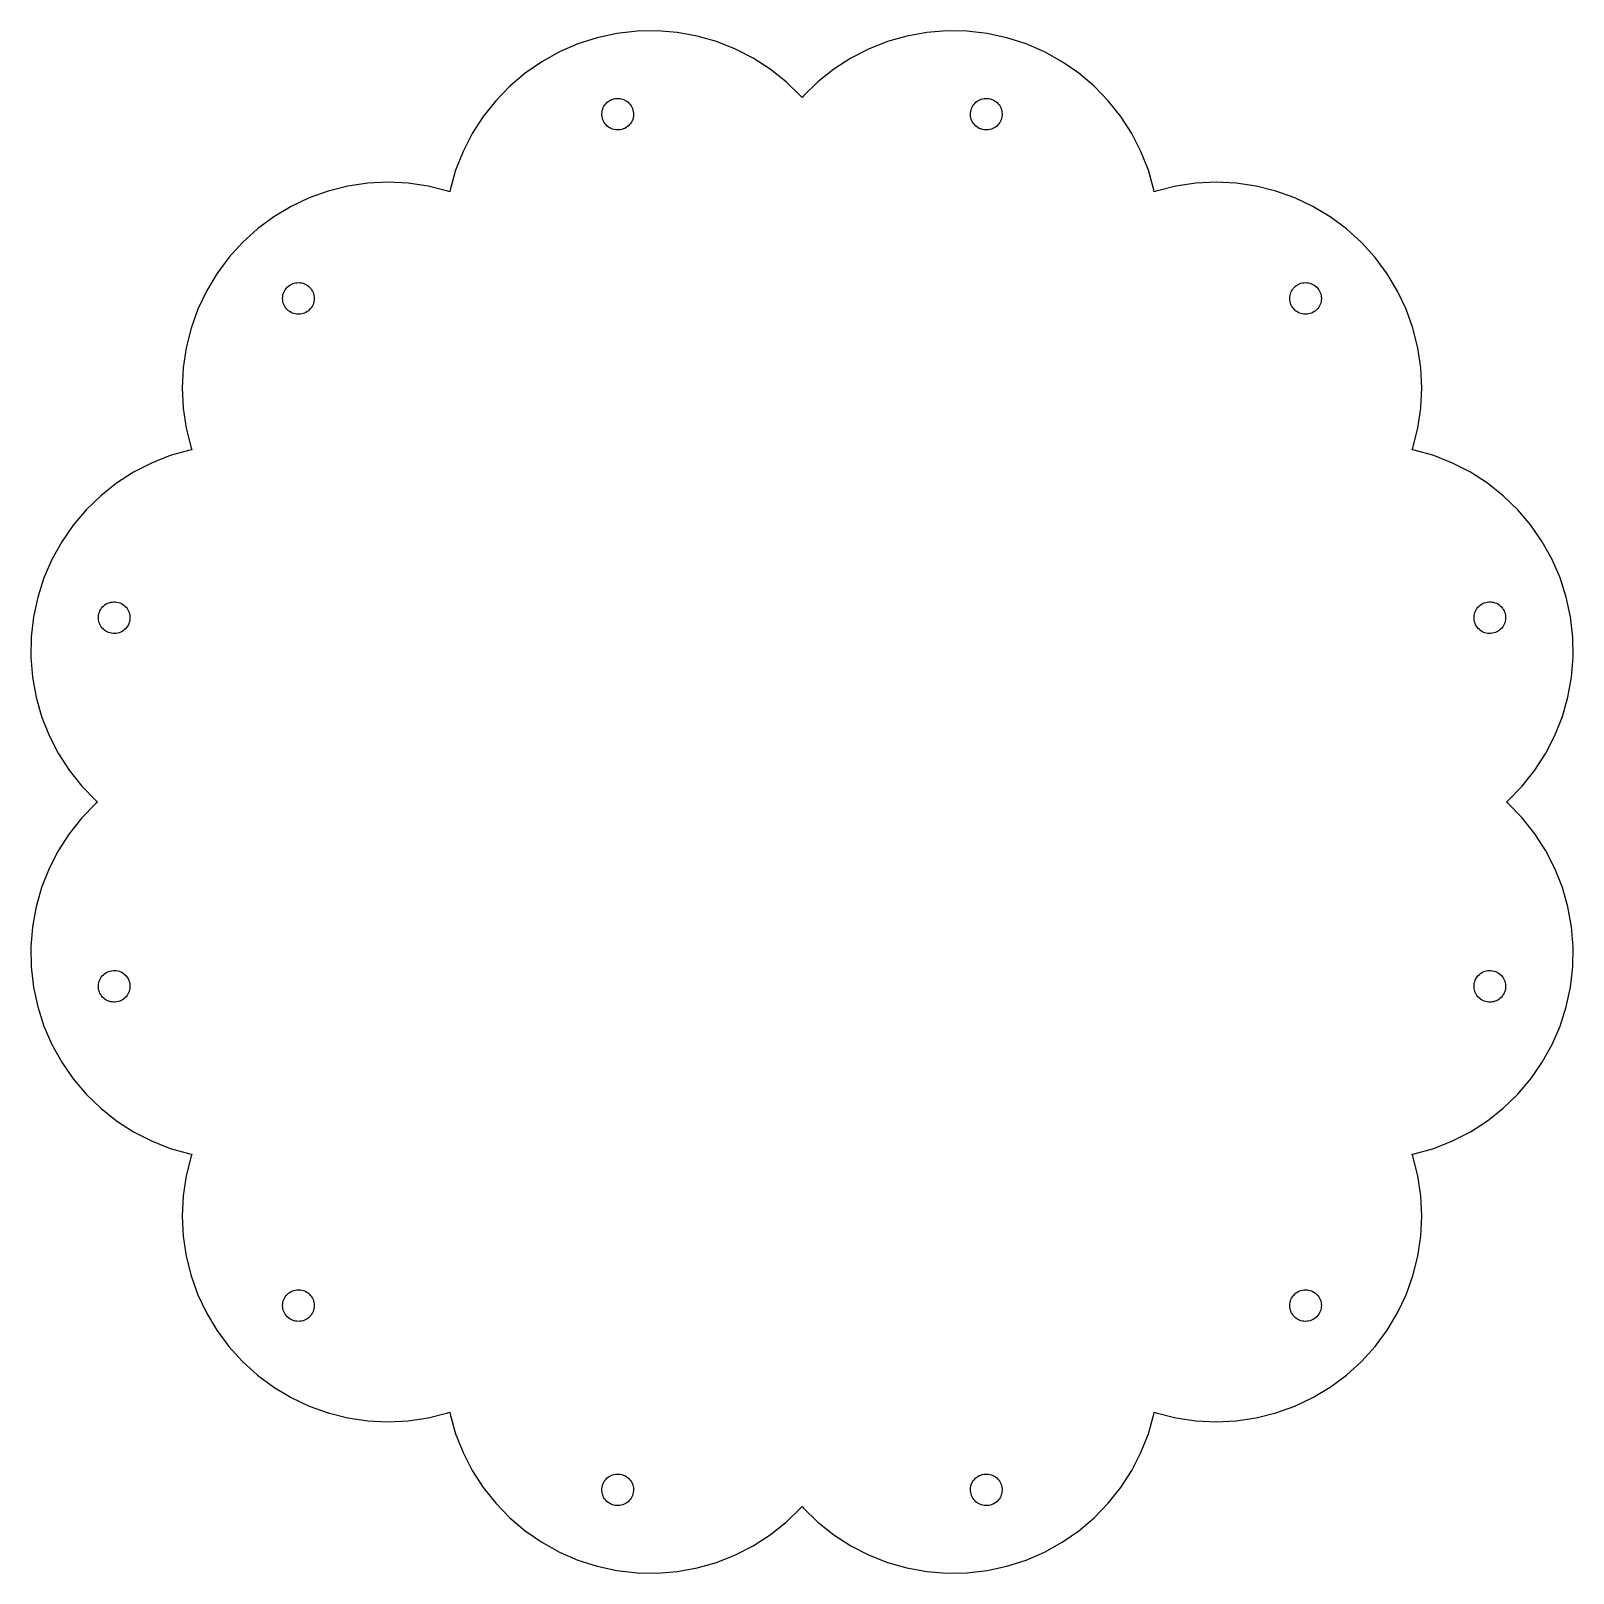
# Model space of a CAD drawing. Header units: metres. Extents: x -24.4 to 24.4, y -24.4 to 24.4.
import ezdxf

# ---------------------------------------------------------------- set-up
doc = ezdxf.new("R2010")
doc.units = ezdxf.units.M

msp = doc.modelspace()

# ---------------------------------------------------------------- linework, layer by layer
for p, q in [((-4.57547, 24.3661), (-5.21327, 24.3557)), ((-3.93973, 24.314), (-4.57547, 24.3661)), ((4.57547, 24.3661), (3.93973, 24.314)), ((5.21327, 24.3557), (4.57547, 24.3661)), ((-7.07777, 23.953), (-7.66302, 23.6993)), ((-6.47047, 24.1481), (-7.07777, 23.953)), ((-5.84697, 24.2828), (-6.47047, 24.1481)), ((-5.21327, 24.3557), (-5.84697, 24.2828)), ((-3.31215, 24.1998), (-3.93973, 24.314)), ((-2.69879, 24.0247), (-3.31215, 24.1998)), ((-2.10555, 23.7902), (-2.69879, 24.0247)), ((2.69879, 24.0247), (2.10555, 23.7902)), ((3.31215, 24.1998), (2.69879, 24.0247)), ((3.93973, 24.314), (3.31215, 24.1998)), ((5.84697, 24.2828), (5.21327, 24.3557)), ((6.47047, 24.1481), (5.84697, 24.2828)), ((7.07777, 23.953), (6.47047, 24.1481)), ((7.66302, 23.6993), (7.07777, 23.953)), ((-7.66302, 23.6993), (-8.22058, 23.3894)), ((-1.53815, 23.4988), (-2.10555, 23.7902)), ((-1.00204, 23.1531), (-1.53815, 23.4988)), ((1.53815, 23.4988), (1.00204, 23.1531)), ((2.10555, 23.7902), (1.53815, 23.4988)), ((8.22058, 23.3894), (7.66302, 23.6993)), ((-8.74509, 23.0264), (-9.23149, 22.6137)), ((-8.22058, 23.3894), (-8.74509, 23.0264)), ((-0.5024, 22.7566), (-1.00204, 23.1531)), ((1.00204, 23.1531), (0.5024, 22.7566)), ((8.74509, 23.0264), (8.22058, 23.3894)), ((9.23149, 22.6137), (8.74509, 23.0264)), ((-9.23149, 22.6137), (-9.67511, 22.1554)), ((-0.04402, 22.313), (-0.5024, 22.7566)), ((0.5024, 22.7566), (0.04402, 22.313)), ((9.67511, 22.1554), (9.23149, 22.6137)), ((-9.67511, 22.1554), (-10.0717, 21.6557)), ((-6.29689, 21.894), (-6.27885, 21.9397)), ((-6.27885, 21.9397), (-6.25644, 21.9833)), ((-6.25644, 21.9833), (-6.22984, 22.0246)), ((-6.22984, 22.0246), (-6.19934, 22.063)), ((-6.19934, 22.063), (-6.16522, 22.0983)), ((-6.16522, 22.0983), (-6.12781, 22.13)), ((-6.12781, 22.13), (-6.08745, 22.1579)), ((-6.08745, 22.1579), (-6.04457, 22.1818)), ((-6.04457, 22.1818), (-5.99954, 22.2013)), ((-5.99954, 22.2013), (-5.95284, 22.2163)), ((-5.95284, 22.2163), (-5.90486, 22.2266)), ((-5.90486, 22.2266), (-5.85612, 22.2323)), ((-5.85612, 22.2323), (-5.80707, 22.2331)), ((-5.80707, 22.2331), (-5.75816, 22.229)), ((-5.75816, 22.229), (-5.70988, 22.2203)), ((-5.70988, 22.2203), (-5.6627, 22.2068)), ((-5.6627, 22.2068), (-5.61707, 22.1888)), ((-5.61707, 22.1888), (-5.57343, 22.1663)), ((-5.57343, 22.1663), (-5.53218, 22.1397)), ((-5.53218, 22.1397), (-5.49374, 22.1092)), ((-5.49374, 22.1092), (-5.4585, 22.0751)), ((-5.4585, 22.0751), (-5.42674, 22.0377)), ((-5.42674, 22.0377), (-5.39882, 21.9974)), ((-5.39882, 21.9974), (-5.37498, 21.9545)), ((-5.37498, 21.9545), (-5.35547, 21.9095)), ((0, 22.2611), (-0.04402, 22.313)), ((0.04402, 22.313), (0, 22.2611)), ((5.35547, 21.9095), (5.37498, 21.9545)), ((5.37498, 21.9545), (5.39882, 21.9974)), ((5.39882, 21.9974), (5.42674, 22.0377)), ((5.42674, 22.0377), (5.4585, 22.0751)), ((5.4585, 22.0751), (5.49374, 22.1092)), ((5.49374, 22.1092), (5.53218, 22.1397)), ((5.53218, 22.1397), (5.57343, 22.1663)), ((5.57343, 22.1663), (5.61707, 22.1888)), ((5.61707, 22.1888), (5.6627, 22.2068)), ((5.6627, 22.2068), (5.70988, 22.2203)), ((5.70988, 22.2203), (5.75816, 22.229)), ((5.75816, 22.229), (5.80707, 22.2331)), ((5.80707, 22.2331), (5.85612, 22.2323)), ((5.85612, 22.2323), (5.90486, 22.2266)), ((5.90486, 22.2266), (5.95284, 22.2163)), ((5.95284, 22.2163), (5.99954, 22.2013)), ((5.99954, 22.2013), (6.04457, 22.1818)), ((6.04457, 22.1818), (6.08745, 22.1579)), ((6.08745, 22.1579), (6.12781, 22.13)), ((6.12781, 22.13), (6.16522, 22.0983)), ((6.16522, 22.0983), (6.19934, 22.063)), ((6.19934, 22.063), (6.22984, 22.0246)), ((6.22984, 22.0246), (6.25644, 21.9833)), ((6.25644, 21.9833), (6.27885, 21.9397)), ((6.27885, 21.9397), (6.29689, 21.894)), ((10.0717, 21.6557), (9.67511, 22.1554)), ((-10.0717, 21.6557), (-10.4173, 21.1196)), ((-6.32315, 21.7497), (-6.31914, 21.7986)), ((-6.32236, 21.7006), (-6.32315, 21.7497)), ((-6.31674, 21.6519), (-6.32236, 21.7006)), ((-6.31914, 21.7986), (-6.31036, 21.8469)), ((-6.30638, 21.6039), (-6.31674, 21.6519)), ((-6.31036, 21.8469), (-6.29689, 21.894)), ((-6.29137, 21.5572), (-6.30638, 21.6039)), ((-6.27185, 21.5122), (-6.29137, 21.5572)), ((-6.24802, 21.4693), (-6.27185, 21.5122)), ((-6.22009, 21.4289), (-6.24802, 21.4693)), ((-5.39041, 21.4833), (-5.41699, 21.4421)), ((-5.368, 21.527), (-5.39041, 21.4833)), ((-5.34996, 21.5726), (-5.368, 21.527)), ((-5.35547, 21.9095), (-5.34045, 21.8627)), ((-5.33649, 21.6198), (-5.34996, 21.5726)), ((-5.34045, 21.8627), (-5.33009, 21.8148)), ((-5.3277, 21.6681), (-5.33649, 21.6198)), ((-5.33009, 21.8148), (-5.32449, 21.766)), ((-5.32368, 21.717), (-5.3277, 21.6681)), ((-5.32449, 21.766), (-5.32368, 21.717)), ((5.32368, 21.717), (5.32449, 21.766)), ((5.3277, 21.6681), (5.32368, 21.717)), ((5.32449, 21.766), (5.33009, 21.8148)), ((5.33649, 21.6198), (5.3277, 21.6681)), ((5.33009, 21.8148), (5.34045, 21.8627)), ((5.34996, 21.5726), (5.33649, 21.6198)), ((5.34045, 21.8627), (5.35547, 21.9095)), ((5.368, 21.527), (5.34996, 21.5726)), ((5.39041, 21.4833), (5.368, 21.527)), ((5.41699, 21.4421), (5.39041, 21.4833)), ((6.24802, 21.4693), (6.22009, 21.4289)), ((6.27185, 21.5122), (6.24802, 21.4693)), ((6.29137, 21.5572), (6.27185, 21.5122)), ((6.30638, 21.6039), (6.29137, 21.5572)), ((6.29689, 21.894), (6.31036, 21.8469)), ((6.31674, 21.6519), (6.30638, 21.6039)), ((6.31036, 21.8469), (6.31914, 21.7986)), ((6.32236, 21.7006), (6.31674, 21.6519)), ((6.31914, 21.7986), (6.32315, 21.7497)), ((6.32315, 21.7497), (6.32236, 21.7006)), ((10.4173, 21.1196), (10.0717, 21.6557)), ((-10.4173, 21.1196), (-10.7088, 20.5522)), ((-6.18835, 21.3915), (-6.22009, 21.4289)), ((-6.15309, 21.3574), (-6.18835, 21.3915)), ((-6.11465, 21.3269), (-6.15309, 21.3574)), ((-6.07343, 21.3003), (-6.11465, 21.3269)), ((-6.02977, 21.2779), (-6.07343, 21.3003)), ((-5.98415, 21.2599), (-6.02977, 21.2779)), ((-5.93697, 21.2464), (-5.98415, 21.2599)), ((-5.88869, 21.2376), (-5.93697, 21.2464)), ((-5.83978, 21.2336), (-5.88869, 21.2376)), ((-5.79073, 21.2344), (-5.83978, 21.2336)), ((-5.74197, 21.24), (-5.79073, 21.2344)), ((-5.69402, 21.2504), (-5.74197, 21.24)), ((-5.64729, 21.2654), (-5.69402, 21.2504)), ((-5.60228, 21.2849), (-5.64729, 21.2654)), ((-5.55939, 21.3087), (-5.60228, 21.2849)), ((-5.51904, 21.3366), (-5.55939, 21.3087)), ((-5.48163, 21.3684), (-5.51904, 21.3366)), ((-5.44749, 21.4037), (-5.48163, 21.3684)), ((-5.41699, 21.4421), (-5.44749, 21.4037)), ((5.44749, 21.4037), (5.41699, 21.4421)), ((5.48163, 21.3684), (5.44749, 21.4037)), ((5.51904, 21.3366), (5.48163, 21.3684)), ((5.55939, 21.3087), (5.51904, 21.3366)), ((5.60228, 21.2849), (5.55939, 21.3087)), ((5.64729, 21.2654), (5.60228, 21.2849)), ((5.69402, 21.2504), (5.64729, 21.2654)), ((5.74197, 21.24), (5.69402, 21.2504)), ((5.79073, 21.2344), (5.74197, 21.24)), ((5.83978, 21.2336), (5.79073, 21.2344)), ((5.88869, 21.2376), (5.83978, 21.2336)), ((5.93697, 21.2464), (5.88869, 21.2376)), ((5.98415, 21.2599), (5.93697, 21.2464)), ((6.02977, 21.2779), (5.98415, 21.2599)), ((6.07343, 21.3003), (6.02977, 21.2779)), ((6.11465, 21.3269), (6.07343, 21.3003)), ((6.15309, 21.3574), (6.11465, 21.3269)), ((6.18835, 21.3915), (6.15309, 21.3574)), ((6.22009, 21.4289), (6.18835, 21.3915)), ((10.7088, 20.5522), (10.4173, 21.1196)), ((-10.7088, 20.5522), (-10.9432, 19.959)), ((10.9432, 19.959), (10.7088, 20.5522)), ((-13.7186, 19.5502), (-14.3495, 19.4566)), ((-13.0815, 19.5815), (-13.7186, 19.5502)), ((-12.4444, 19.5502), (-13.0815, 19.5815)), ((-11.8134, 19.4566), (-12.4444, 19.5502)), ((-10.9432, 19.959), (-11.1183, 19.3456)), ((11.1183, 19.3456), (10.9432, 19.959)), ((12.4444, 19.5502), (11.8134, 19.4566)), ((13.0815, 19.5815), (12.4444, 19.5502)), ((13.7186, 19.5502), (13.0815, 19.5815)), ((14.3495, 19.4566), (13.7186, 19.5502)), ((-15.5689, 19.0867), (-16.1456, 18.8139)), ((-14.9683, 19.3016), (-15.5689, 19.0867)), ((-14.3495, 19.4566), (-14.9683, 19.3016)), ((-11.1946, 19.3016), (-11.8134, 19.4566)), ((-11.1305, 19.2786), (-11.1946, 19.3016)), ((-11.1183, 19.3456), (-11.1305, 19.2786)), ((11.1305, 19.2786), (11.1183, 19.3456)), ((11.1946, 19.3016), (11.1305, 19.2786)), ((11.8134, 19.4566), (11.1946, 19.3016)), ((14.9683, 19.3016), (14.3495, 19.4566)), ((15.5689, 19.0867), (14.9683, 19.3016)), ((16.1456, 18.8139), (15.5689, 19.0867)), ((-16.1456, 18.8139), (-16.6927, 18.486)), ((16.6927, 18.486), (16.1456, 18.8139)), ((-17.205, 18.106), (-17.6777, 17.6777)), ((-16.6927, 18.486), (-17.205, 18.106)), ((17.205, 18.106), (16.6927, 18.486)), ((17.6777, 17.6777), (17.205, 18.106)), ((-17.6777, 17.6777), (-18.106, 17.205)), ((18.106, 17.205), (17.6777, 17.6777)), ((-18.106, 17.205), (-18.486, 16.6927)), ((18.486, 16.6927), (18.106, 17.205)), ((-18.486, 16.6927), (-18.8139, 16.1456)), ((18.8139, 16.1456), (18.486, 16.6927)), ((-18.8139, 16.1456), (-19.0867, 15.5689)), ((-16.3884, 16.055), (-16.3718, 16.1012)), ((-16.3718, 16.1012), (-16.3509, 16.1456)), ((-16.3509, 16.1456), (-16.3256, 16.1877)), ((-16.3256, 16.1877), (-16.2964, 16.2271)), ((-16.2964, 16.2271), (-16.2634, 16.2634)), ((-16.2634, 16.2634), (-16.2271, 16.2964)), ((-16.2271, 16.2964), (-16.1877, 16.3256)), ((-16.1877, 16.3256), (-16.1456, 16.3509)), ((-16.1456, 16.3509), (-16.1012, 16.3718)), ((-16.1012, 16.3718), (-16.055, 16.3884)), ((-16.055, 16.3884), (-16.0074, 16.4003)), ((-16.0074, 16.4003), (-15.9589, 16.4075)), ((-15.9589, 16.4075), (-15.9099, 16.4099)), ((-15.9099, 16.4099), (-15.8609, 16.4075)), ((-15.8609, 16.4075), (-15.8123, 16.4003)), ((-15.8123, 16.4003), (-15.7648, 16.3884)), ((-15.7648, 16.3884), (-15.7186, 16.3718)), ((-15.7186, 16.3718), (-15.6742, 16.3509)), ((-15.6742, 16.3509), (-15.6321, 16.3256)), ((-15.6321, 16.3256), (-15.5927, 16.2964)), ((-15.5927, 16.2964), (-15.5563, 16.2634)), ((-15.5563, 16.2634), (-15.5234, 16.2271)), ((-15.5234, 16.2271), (-15.4942, 16.1877)), ((-15.4942, 16.1877), (-15.4689, 16.1456)), ((-15.4689, 16.1456), (-15.448, 16.1012)), ((-15.448, 16.1012), (-15.4314, 16.055)), ((15.4314, 16.055), (15.448, 16.1012)), ((15.448, 16.1012), (15.4689, 16.1456)), ((15.4689, 16.1456), (15.4942, 16.1877)), ((15.4942, 16.1877), (15.5234, 16.2271)), ((15.5234, 16.2271), (15.5563, 16.2634)), ((15.5563, 16.2634), (15.5927, 16.2964)), ((15.5927, 16.2964), (15.6321, 16.3256)), ((15.6321, 16.3256), (15.6742, 16.3509)), ((15.6742, 16.3509), (15.7186, 16.3718)), ((15.7186, 16.3718), (15.7648, 16.3884)), ((15.7648, 16.3884), (15.8123, 16.4003)), ((15.8123, 16.4003), (15.8609, 16.4075)), ((15.8609, 16.4075), (15.9099, 16.4099)), ((15.9099, 16.4099), (15.9589, 16.4075)), ((15.9589, 16.4075), (16.0074, 16.4003)), ((16.0074, 16.4003), (16.055, 16.3884)), ((16.055, 16.3884), (16.1012, 16.3718)), ((16.1012, 16.3718), (16.1456, 16.3509)), ((16.1456, 16.3509), (16.1877, 16.3256)), ((16.1877, 16.3256), (16.2271, 16.2964)), ((16.2271, 16.2964), (16.2634, 16.2634)), ((16.2634, 16.2634), (16.2964, 16.2271)), ((16.2964, 16.2271), (16.3256, 16.1877)), ((16.3256, 16.1877), (16.3509, 16.1456)), ((16.3509, 16.1456), (16.3718, 16.1012)), ((16.3718, 16.1012), (16.3884, 16.055)), ((19.0867, 15.5689), (18.8139, 16.1456)), ((-16.4099, 15.9099), (-16.4075, 15.9589)), ((-16.4075, 15.8609), (-16.4099, 15.9099)), ((-16.4075, 15.9589), (-16.4003, 16.0074)), ((-16.4003, 15.8123), (-16.4075, 15.8609)), ((-16.4003, 16.0074), (-16.3884, 16.055)), ((-16.3884, 15.7648), (-16.4003, 15.8123)), ((-16.3718, 15.7186), (-16.3884, 15.7648)), ((-16.3509, 15.6742), (-16.3718, 15.7186)), ((-16.3256, 15.6321), (-16.3509, 15.6742)), ((-16.2964, 15.5927), (-16.3256, 15.6321)), ((-15.4942, 15.6321), (-15.5234, 15.5927)), ((-15.4689, 15.6742), (-15.4942, 15.6321)), ((-15.448, 15.7186), (-15.4689, 15.6742)), ((-15.4314, 15.7648), (-15.448, 15.7186)), ((-15.4314, 16.055), (-15.4195, 16.0074)), ((-15.4195, 15.8123), (-15.4314, 15.7648)), ((-15.4195, 16.0074), (-15.4123, 15.9589)), ((-15.4123, 15.8609), (-15.4195, 15.8123)), ((-15.4123, 15.9589), (-15.4099, 15.9099)), ((-15.4099, 15.9099), (-15.4123, 15.8609)), ((15.4099, 15.9099), (15.4123, 15.9589)), ((15.4123, 15.8609), (15.4099, 15.9099)), ((15.4123, 15.9589), (15.4195, 16.0074)), ((15.4195, 15.8123), (15.4123, 15.8609)), ((15.4195, 16.0074), (15.4314, 16.055)), ((15.4314, 15.7648), (15.4195, 15.8123)), ((15.448, 15.7186), (15.4314, 15.7648)), ((15.4689, 15.6742), (15.448, 15.7186)), ((15.4942, 15.6321), (15.4689, 15.6742)), ((15.5234, 15.5927), (15.4942, 15.6321)), ((16.3256, 15.6321), (16.2964, 15.5927)), ((16.3509, 15.6742), (16.3256, 15.6321)), ((16.3718, 15.7186), (16.3509, 15.6742)), ((16.3884, 15.7648), (16.3718, 15.7186)), ((16.3884, 16.055), (16.4003, 16.0074)), ((16.4003, 15.8123), (16.3884, 15.7648)), ((16.4003, 16.0074), (16.4075, 15.9589)), ((16.4075, 15.8609), (16.4003, 15.8123)), ((16.4075, 15.9589), (16.4099, 15.9099)), ((16.4099, 15.9099), (16.4075, 15.8609)), ((-19.0867, 15.5689), (-19.3016, 14.9683)), ((-16.2634, 15.5563), (-16.2964, 15.5927)), ((-16.2271, 15.5234), (-16.2634, 15.5563)), ((-16.1877, 15.4942), (-16.2271, 15.5234)), ((-16.1456, 15.4689), (-16.1877, 15.4942)), ((-16.1012, 15.448), (-16.1456, 15.4689)), ((-16.055, 15.4314), (-16.1012, 15.448)), ((-16.0074, 15.4195), (-16.055, 15.4314)), ((-15.9589, 15.4123), (-16.0074, 15.4195)), ((-15.9099, 15.4099), (-15.9589, 15.4123)), ((-15.8609, 15.4123), (-15.9099, 15.4099)), ((-15.8123, 15.4195), (-15.8609, 15.4123)), ((-15.7648, 15.4314), (-15.8123, 15.4195)), ((-15.7186, 15.448), (-15.7648, 15.4314)), ((-15.6742, 15.4689), (-15.7186, 15.448)), ((-15.6321, 15.4942), (-15.6742, 15.4689)), ((-15.5927, 15.5234), (-15.6321, 15.4942)), ((-15.5563, 15.5563), (-15.5927, 15.5234)), ((-15.5234, 15.5927), (-15.5563, 15.5563)), ((15.5563, 15.5563), (15.5234, 15.5927)), ((15.5927, 15.5234), (15.5563, 15.5563)), ((15.6321, 15.4942), (15.5927, 15.5234)), ((15.6742, 15.4689), (15.6321, 15.4942)), ((15.7186, 15.448), (15.6742, 15.4689)), ((15.7648, 15.4314), (15.7186, 15.448)), ((15.8123, 15.4195), (15.7648, 15.4314)), ((15.8609, 15.4123), (15.8123, 15.4195)), ((15.9099, 15.4099), (15.8609, 15.4123)), ((15.9589, 15.4123), (15.9099, 15.4099)), ((16.0074, 15.4195), (15.9589, 15.4123)), ((16.055, 15.4314), (16.0074, 15.4195)), ((16.1012, 15.448), (16.055, 15.4314)), ((16.1456, 15.4689), (16.1012, 15.448)), ((16.1877, 15.4942), (16.1456, 15.4689)), ((16.2271, 15.5234), (16.1877, 15.4942)), ((16.2634, 15.5563), (16.2271, 15.5234)), ((16.2964, 15.5927), (16.2634, 15.5563)), ((19.3016, 14.9683), (19.0867, 15.5689)), ((-19.3016, 14.9683), (-19.4566, 14.3495)), ((19.4566, 14.3495), (19.3016, 14.9683)), ((-19.4566, 14.3495), (-19.5502, 13.7186)), ((19.5502, 13.7186), (19.4566, 14.3495)), ((-19.5502, 13.7186), (-19.5815, 13.0815)), ((19.5815, 13.0815), (19.5502, 13.7186)), ((-19.5815, 13.0815), (-19.5502, 12.4444)), ((19.5502, 12.4444), (19.5815, 13.0815)), ((-19.5502, 12.4444), (-19.4566, 11.8134)), ((19.4566, 11.8134), (19.5502, 12.4444)), ((-19.4566, 11.8134), (-19.3016, 11.1946)), ((19.3016, 11.1946), (19.4566, 11.8134)), ((-19.959, 10.9432), (-20.5522, 10.7088)), ((-19.3456, 11.1183), (-19.959, 10.9432)), ((-19.2786, 11.1305), (-19.3456, 11.1183)), ((-19.3016, 11.1946), (-19.2786, 11.1305)), ((19.2786, 11.1305), (19.3016, 11.1946)), ((19.3456, 11.1183), (19.2786, 11.1305)), ((19.959, 10.9432), (19.3456, 11.1183)), ((20.5522, 10.7088), (19.959, 10.9432)), ((-21.1196, 10.4173), (-21.6557, 10.0717)), ((-20.5522, 10.7088), (-21.1196, 10.4173)), ((21.1196, 10.4173), (20.5522, 10.7088)), ((21.6557, 10.0717), (21.1196, 10.4173)), ((-21.6557, 10.0717), (-22.1554, 9.67511)), ((22.1554, 9.67511), (21.6557, 10.0717)), ((-22.1554, 9.67511), (-22.6137, 9.23149)), ((22.6137, 9.23149), (22.1554, 9.67511)), ((-22.6137, 9.23149), (-23.0264, 8.74509)), ((23.0264, 8.74509), (22.6137, 9.23149)), ((-23.0264, 8.74509), (-23.3894, 8.22058)), ((23.3894, 8.22058), (23.0264, 8.74509)), ((-23.3894, 8.22058), (-23.6993, 7.66302)), ((23.6993, 7.66302), (23.3894, 8.22058)), ((-23.6993, 7.66302), (-23.953, 7.07777)), ((23.953, 7.07777), (23.6993, 7.66302)), ((-23.953, 7.07777), (-24.1481, 6.47047)), ((24.1481, 6.47047), (23.953, 7.07777)), ((-24.1481, 6.47047), (-24.2828, 5.84697)), ((24.2828, 5.84697), (24.1481, 6.47047)), ((-22.2331, 5.80707), (-22.2323, 5.85612)), ((-22.2323, 5.85612), (-22.2266, 5.90486)), ((-22.2266, 5.90486), (-22.2163, 5.95284)), ((-22.2163, 5.95284), (-22.2013, 5.99954)), ((-22.2013, 5.99954), (-22.1818, 6.04457)), ((-22.1818, 6.04457), (-22.1579, 6.08745)), ((-22.1579, 6.08745), (-22.13, 6.12781)), ((-22.13, 6.12781), (-22.0983, 6.16522)), ((-22.0983, 6.16522), (-22.063, 6.19934)), ((-22.063, 6.19934), (-22.0246, 6.22984)), ((-22.0246, 6.22984), (-21.9833, 6.25644)), ((-21.9833, 6.25644), (-21.9397, 6.27885)), ((-21.9397, 6.27885), (-21.894, 6.29689)), ((-21.894, 6.29689), (-21.8469, 6.31036)), ((-21.8469, 6.31036), (-21.7986, 6.31914)), ((-21.7986, 6.31914), (-21.7497, 6.32315)), ((-21.7497, 6.32315), (-21.7006, 6.32236)), ((-21.7006, 6.32236), (-21.6519, 6.31674)), ((-21.6519, 6.31674), (-21.6039, 6.30638)), ((-21.6039, 6.30638), (-21.5572, 6.29137)), ((-21.5572, 6.29137), (-21.5122, 6.27185)), ((-21.5122, 6.27185), (-21.4693, 6.24802)), ((-21.4693, 6.24802), (-21.4289, 6.22009)), ((-21.4289, 6.22009), (-21.3915, 6.18835)), ((-21.3915, 6.18835), (-21.3574, 6.15309)), ((-21.3574, 6.15309), (-21.3269, 6.11465)), ((-21.3269, 6.11465), (-21.3003, 6.07343)), ((-21.3003, 6.07343), (-21.2779, 6.02977)), ((-21.2779, 6.02977), (-21.2599, 5.98415)), ((-21.2599, 5.98415), (-21.2464, 5.93697)), ((-21.2464, 5.93697), (-21.2376, 5.88869)), ((-21.2376, 5.88869), (-21.2336, 5.83978)), ((21.2336, 5.83978), (21.2376, 5.88869)), ((21.2376, 5.88869), (21.2464, 5.93697)), ((21.2464, 5.93697), (21.2599, 5.98415)), ((21.2599, 5.98415), (21.2779, 6.02977)), ((21.2779, 6.02977), (21.3003, 6.07343)), ((21.3003, 6.07343), (21.3269, 6.11465)), ((21.3269, 6.11465), (21.3574, 6.15309)), ((21.3574, 6.15309), (21.3915, 6.18835)), ((21.3915, 6.18835), (21.4289, 6.22009)), ((21.4289, 6.22009), (21.4693, 6.24802)), ((21.4693, 6.24802), (21.5122, 6.27185)), ((21.5122, 6.27185), (21.5572, 6.29137)), ((21.5572, 6.29137), (21.6039, 6.30638)), ((21.6039, 6.30638), (21.6519, 6.31674)), ((21.6519, 6.31674), (21.7006, 6.32236)), ((21.7006, 6.32236), (21.7497, 6.32315)), ((21.7497, 6.32315), (21.7986, 6.31914)), ((21.7986, 6.31914), (21.8469, 6.31036)), ((21.8469, 6.31036), (21.894, 6.29689)), ((21.894, 6.29689), (21.9397, 6.27885)), ((21.9397, 6.27885), (21.9833, 6.25644)), ((21.9833, 6.25644), (22.0246, 6.22984)), ((22.0246, 6.22984), (22.063, 6.19934)), ((22.063, 6.19934), (22.0983, 6.16522)), ((22.0983, 6.16522), (22.13, 6.12781)), ((22.13, 6.12781), (22.1579, 6.08745)), ((22.1579, 6.08745), (22.1818, 6.04457)), ((22.1818, 6.04457), (22.2013, 5.99954)), ((22.2013, 5.99954), (22.2163, 5.95284)), ((22.2163, 5.95284), (22.2266, 5.90486)), ((22.2266, 5.90486), (22.2323, 5.85612)), ((22.2323, 5.85612), (22.2331, 5.80707)), ((-24.2828, 5.84697), (-24.3557, 5.21327)), ((-22.229, 5.75816), (-22.2331, 5.80707)), ((-22.2203, 5.70988), (-22.229, 5.75816)), ((-22.2068, 5.6627), (-22.2203, 5.70988)), ((-22.1888, 5.61707), (-22.2068, 5.6627)), ((-22.1663, 5.57343), (-22.1888, 5.61707)), ((-22.1397, 5.53218), (-22.1663, 5.57343)), ((-22.1092, 5.49374), (-22.1397, 5.53218)), ((-22.0751, 5.4585), (-22.1092, 5.49374)), ((-22.0377, 5.42674), (-22.0751, 5.4585)), ((-21.9974, 5.39882), (-22.0377, 5.42674)), ((-21.9545, 5.37498), (-21.9974, 5.39882)), ((-21.9095, 5.35547), (-21.9545, 5.37498)), ((-21.527, 5.368), (-21.5726, 5.34996)), ((-21.4833, 5.39041), (-21.527, 5.368)), ((-21.4421, 5.41699), (-21.4833, 5.39041)), ((-21.4037, 5.44749), (-21.4421, 5.41699)), ((-21.3684, 5.48163), (-21.4037, 5.44749)), ((-21.3366, 5.51904), (-21.3684, 5.48163)), ((-21.3087, 5.55939), (-21.3366, 5.51904)), ((-21.2849, 5.60228), (-21.3087, 5.55939)), ((-21.2654, 5.64729), (-21.2849, 5.60228)), ((-21.2504, 5.69402), (-21.2654, 5.64729)), ((-21.24, 5.74197), (-21.2504, 5.69402)), ((-21.2344, 5.79073), (-21.24, 5.74197)), ((-21.2336, 5.83978), (-21.2344, 5.79073)), ((21.2344, 5.79073), (21.2336, 5.83978)), ((21.24, 5.74197), (21.2344, 5.79073)), ((21.2504, 5.69402), (21.24, 5.74197)), ((21.2654, 5.64729), (21.2504, 5.69402)), ((21.2849, 5.60228), (21.2654, 5.64729)), ((21.3087, 5.55939), (21.2849, 5.60228)), ((21.3366, 5.51904), (21.3087, 5.55939)), ((21.3684, 5.48163), (21.3366, 5.51904)), ((21.4037, 5.44749), (21.3684, 5.48163)), ((21.4421, 5.41699), (21.4037, 5.44749)), ((21.4833, 5.39041), (21.4421, 5.41699)), ((21.527, 5.368), (21.4833, 5.39041)), ((21.5726, 5.34996), (21.527, 5.368)), ((21.9545, 5.37498), (21.9095, 5.35547)), ((21.9974, 5.39882), (21.9545, 5.37498)), ((22.0377, 5.42674), (21.9974, 5.39882)), ((22.0751, 5.4585), (22.0377, 5.42674)), ((22.1092, 5.49374), (22.0751, 5.4585)), ((22.1397, 5.53218), (22.1092, 5.49374)), ((22.1663, 5.57343), (22.1397, 5.53218)), ((22.1888, 5.61707), (22.1663, 5.57343)), ((22.2068, 5.6627), (22.1888, 5.61707)), ((22.2203, 5.70988), (22.2068, 5.6627)), ((22.229, 5.75816), (22.2203, 5.70988)), ((22.2331, 5.80707), (22.229, 5.75816)), ((24.3557, 5.21327), (24.2828, 5.84697)), ((-24.3557, 5.21327), (-24.3661, 4.57547)), ((-21.8627, 5.34045), (-21.9095, 5.35547)), ((-21.8148, 5.33009), (-21.8627, 5.34045)), ((-21.766, 5.32449), (-21.8148, 5.33009)), ((-21.717, 5.32368), (-21.766, 5.32449)), ((-21.6681, 5.3277), (-21.717, 5.32368)), ((-21.6198, 5.33649), (-21.6681, 5.3277)), ((-21.5726, 5.34996), (-21.6198, 5.33649)), ((21.6198, 5.33649), (21.5726, 5.34996)), ((21.6681, 5.3277), (21.6198, 5.33649)), ((21.717, 5.32368), (21.6681, 5.3277)), ((21.766, 5.32449), (21.717, 5.32368)), ((21.8148, 5.33009), (21.766, 5.32449)), ((21.8627, 5.34045), (21.8148, 5.33009)), ((21.9095, 5.35547), (21.8627, 5.34045)), ((24.3661, 4.57547), (24.3557, 5.21327)), ((-24.3661, 4.57547), (-24.314, 3.93973)), ((24.314, 3.93973), (24.3661, 4.57547)), ((-24.314, 3.93973), (-24.1998, 3.31215)), ((24.1998, 3.31215), (24.314, 3.93973)), ((-24.1998, 3.31215), (-24.0247, 2.69879)), ((24.0247, 2.69879), (24.1998, 3.31215)), ((-24.0247, 2.69879), (-23.7902, 2.10555)), ((23.7902, 2.10555), (24.0247, 2.69879)), ((-23.7902, 2.10555), (-23.4988, 1.53815)), ((23.4988, 1.53815), (23.7902, 2.10555)), ((-23.4988, 1.53815), (-23.1531, 1.00204)), ((23.1531, 1.00204), (23.4988, 1.53815)), ((-23.1531, 1.00204), (-22.7566, 0.5024)), ((22.7566, 0.5024), (23.1531, 1.00204)), ((-22.7566, 0.5024), (-22.313, 0.04402)), ((22.313, 0.04402), (22.7566, 0.5024)), ((-22.313, 0.04402), (-22.2611, 0)), ((-22.2611, 0), (-22.313, -0.04402)), ((22.2611, 0), (22.313, 0.04402)), ((22.313, -0.04402), (22.2611, 0)), ((-22.313, -0.04402), (-22.7566, -0.5024)), ((22.7566, -0.5024), (22.313, -0.04402)), ((-22.7566, -0.5024), (-23.1531, -1.00204)), ((23.1531, -1.00204), (22.7566, -0.5024)), ((-23.1531, -1.00204), (-23.4988, -1.53815)), ((23.4988, -1.53815), (23.1531, -1.00204)), ((-23.4988, -1.53815), (-23.7902, -2.10555)), ((23.7902, -2.10555), (23.4988, -1.53815)), ((-23.7902, -2.10555), (-24.0247, -2.69879)), ((24.0247, -2.69879), (23.7902, -2.10555)), ((-24.0247, -2.69879), (-24.1998, -3.31215)), ((24.1998, -3.31215), (24.0247, -2.69879)), ((-24.1998, -3.31215), (-24.314, -3.93973)), ((24.314, -3.93973), (24.1998, -3.31215)), ((-24.314, -3.93973), (-24.3661, -4.57547)), ((24.3661, -4.57547), (24.314, -3.93973)), ((-24.3661, -4.57547), (-24.3557, -5.21327)), ((24.3557, -5.21327), (24.3661, -4.57547)), ((-24.3557, -5.21327), (-24.2828, -5.84697)), ((-21.9545, -5.37498), (-21.9095, -5.35547)), ((-21.9095, -5.35547), (-21.8627, -5.34045)), ((-21.8627, -5.34045), (-21.8148, -5.33009)), ((-21.8148, -5.33009), (-21.766, -5.32449)), ((-21.766, -5.32449), (-21.717, -5.32368)), ((-21.717, -5.32368), (-21.6681, -5.3277)), ((-21.6681, -5.3277), (-21.6198, -5.33649)), ((-21.6198, -5.33649), (-21.5726, -5.34996)), ((-21.5726, -5.34996), (-21.527, -5.368)), ((21.527, -5.368), (21.5726, -5.34996)), ((21.5726, -5.34996), (21.6198, -5.33649)), ((21.6198, -5.33649), (21.6681, -5.3277)), ((21.6681, -5.3277), (21.717, -5.32368)), ((21.717, -5.32368), (21.766, -5.32449)), ((21.766, -5.32449), (21.8148, -5.33009)), ((21.8148, -5.33009), (21.8627, -5.34045)), ((21.8627, -5.34045), (21.9095, -5.35547)), ((21.9095, -5.35547), (21.9545, -5.37498)), ((24.2828, -5.84697), (24.3557, -5.21327)), ((-24.2828, -5.84697), (-24.1481, -6.47047)), ((-22.2331, -5.80707), (-22.229, -5.75816)), ((-22.2323, -5.85612), (-22.2331, -5.80707)), ((-22.229, -5.75816), (-22.2203, -5.70988)), ((-22.2203, -5.70988), (-22.2068, -5.6627)), ((-22.2068, -5.6627), (-22.1888, -5.61707)), ((-22.1888, -5.61707), (-22.1663, -5.57343)), ((-22.1663, -5.57343), (-22.1397, -5.53218)), ((-22.1397, -5.53218), (-22.1092, -5.49374)), ((-22.1092, -5.49374), (-22.0751, -5.4585)), ((-22.0751, -5.4585), (-22.0377, -5.42674)), ((-22.0377, -5.42674), (-21.9974, -5.39882)), ((-21.9974, -5.39882), (-21.9545, -5.37498)), ((-21.527, -5.368), (-21.4833, -5.39041)), ((-21.4833, -5.39041), (-21.4421, -5.41699)), ((-21.4421, -5.41699), (-21.4037, -5.44749)), ((-21.4037, -5.44749), (-21.3684, -5.48163)), ((-21.3684, -5.48163), (-21.3366, -5.51904)), ((-21.3366, -5.51904), (-21.3087, -5.55939)), ((-21.3087, -5.55939), (-21.2849, -5.60228)), ((-21.2849, -5.60228), (-21.2654, -5.64729)), ((-21.2654, -5.64729), (-21.2504, -5.69402)), ((-21.2504, -5.69402), (-21.24, -5.74197)), ((-21.24, -5.74197), (-21.2344, -5.79073)), ((-21.2336, -5.83978), (-21.2376, -5.88869)), ((-21.2344, -5.79073), (-21.2336, -5.83978)), ((21.2336, -5.83978), (21.2344, -5.79073)), ((21.2376, -5.88869), (21.2336, -5.83978)), ((21.2344, -5.79073), (21.24, -5.74197)), ((21.24, -5.74197), (21.2504, -5.69402)), ((21.2504, -5.69402), (21.2654, -5.64729)), ((21.2654, -5.64729), (21.2849, -5.60228)), ((21.2849, -5.60228), (21.3087, -5.55939)), ((21.3087, -5.55939), (21.3366, -5.51904)), ((21.3366, -5.51904), (21.3684, -5.48163)), ((21.3684, -5.48163), (21.4037, -5.44749)), ((21.4037, -5.44749), (21.4421, -5.41699)), ((21.4421, -5.41699), (21.4833, -5.39041)), ((21.4833, -5.39041), (21.527, -5.368)), ((21.9545, -5.37498), (21.9974, -5.39882)), ((21.9974, -5.39882), (22.0377, -5.42674)), ((22.0377, -5.42674), (22.0751, -5.4585)), ((22.0751, -5.4585), (22.1092, -5.49374)), ((22.1092, -5.49374), (22.1397, -5.53218)), ((22.1397, -5.53218), (22.1663, -5.57343)), ((22.1663, -5.57343), (22.1888, -5.61707)), ((22.1888, -5.61707), (22.2068, -5.6627)), ((22.2068, -5.6627), (22.2203, -5.70988)), ((22.2203, -5.70988), (22.229, -5.75816)), ((22.229, -5.75816), (22.2331, -5.80707)), ((22.2331, -5.80707), (22.2323, -5.85612)), ((24.1481, -6.47047), (24.2828, -5.84697)), ((-22.2266, -5.90486), (-22.2323, -5.85612)), ((-22.2163, -5.95284), (-22.2266, -5.90486)), ((-22.2013, -5.99954), (-22.2163, -5.95284)), ((-22.1818, -6.04457), (-22.2013, -5.99954)), ((-22.1579, -6.08745), (-22.1818, -6.04457)), ((-22.13, -6.12781), (-22.1579, -6.08745)), ((-22.0983, -6.16522), (-22.13, -6.12781)), ((-22.063, -6.19934), (-22.0983, -6.16522)), ((-22.0246, -6.22984), (-22.063, -6.19934)), ((-21.9833, -6.25644), (-22.0246, -6.22984)), ((-21.9397, -6.27885), (-21.9833, -6.25644)), ((-21.894, -6.29689), (-21.9397, -6.27885)), ((-21.8469, -6.31036), (-21.894, -6.29689)), ((-21.7986, -6.31914), (-21.8469, -6.31036)), ((-21.7497, -6.32315), (-21.7986, -6.31914)), ((-21.7006, -6.32236), (-21.7497, -6.32315)), ((-21.6519, -6.31674), (-21.7006, -6.32236)), ((-21.6039, -6.30638), (-21.6519, -6.31674)), ((-21.5572, -6.29137), (-21.6039, -6.30638)), ((-21.5122, -6.27185), (-21.5572, -6.29137)), ((-21.4693, -6.24802), (-21.5122, -6.27185)), ((-21.4289, -6.22009), (-21.4693, -6.24802)), ((-21.3915, -6.18835), (-21.4289, -6.22009)), ((-21.3574, -6.15309), (-21.3915, -6.18835)), ((-21.3269, -6.11465), (-21.3574, -6.15309)), ((-21.3003, -6.07343), (-21.3269, -6.11465)), ((-21.2779, -6.02977), (-21.3003, -6.07343)), ((-21.2599, -5.98415), (-21.2779, -6.02977)), ((-21.2464, -5.93697), (-21.2599, -5.98415)), ((-21.2376, -5.88869), (-21.2464, -5.93697)), ((21.2464, -5.93697), (21.2376, -5.88869)), ((21.2599, -5.98415), (21.2464, -5.93697)), ((21.2779, -6.02977), (21.2599, -5.98415)), ((21.3003, -6.07343), (21.2779, -6.02977)), ((21.3269, -6.11465), (21.3003, -6.07343)), ((21.3574, -6.15309), (21.3269, -6.11465)), ((21.3915, -6.18835), (21.3574, -6.15309)), ((21.4289, -6.22009), (21.3915, -6.18835)), ((21.4693, -6.24802), (21.4289, -6.22009)), ((21.5122, -6.27185), (21.4693, -6.24802)), ((21.5572, -6.29137), (21.5122, -6.27185)), ((21.6039, -6.30638), (21.5572, -6.29137)), ((21.6519, -6.31674), (21.6039, -6.30638)), ((21.7006, -6.32236), (21.6519, -6.31674)), ((21.7497, -6.32315), (21.7006, -6.32236)), ((21.7986, -6.31914), (21.7497, -6.32315)), ((21.8469, -6.31036), (21.7986, -6.31914)), ((21.894, -6.29689), (21.8469, -6.31036)), ((21.9397, -6.27885), (21.894, -6.29689)), ((21.9833, -6.25644), (21.9397, -6.27885)), ((22.0246, -6.22984), (21.9833, -6.25644)), ((22.063, -6.19934), (22.0246, -6.22984)), ((22.0983, -6.16522), (22.063, -6.19934)), ((22.13, -6.12781), (22.0983, -6.16522)), ((22.1579, -6.08745), (22.13, -6.12781)), ((22.1818, -6.04457), (22.1579, -6.08745)), ((22.2013, -5.99954), (22.1818, -6.04457)), ((22.2163, -5.95284), (22.2013, -5.99954)), ((22.2266, -5.90486), (22.2163, -5.95284)), ((22.2323, -5.85612), (22.2266, -5.90486)), ((-24.1481, -6.47047), (-23.953, -7.07777)), ((23.953, -7.07777), (24.1481, -6.47047)), ((-23.953, -7.07777), (-23.6993, -7.66302)), ((23.6993, -7.66302), (23.953, -7.07777)), ((-23.6993, -7.66302), (-23.3894, -8.22058)), ((23.3894, -8.22058), (23.6993, -7.66302)), ((-23.3894, -8.22058), (-23.0264, -8.74509)), ((23.0264, -8.74509), (23.3894, -8.22058)), ((-23.0264, -8.74509), (-22.6137, -9.23149)), ((22.6137, -9.23149), (23.0264, -8.74509)), ((-22.6137, -9.23149), (-22.1554, -9.67511)), ((22.1554, -9.67511), (22.6137, -9.23149)), ((-22.1554, -9.67511), (-21.6557, -10.0717)), ((21.6557, -10.0717), (22.1554, -9.67511)), ((-21.6557, -10.0717), (-21.1196, -10.4173)), ((21.1196, -10.4173), (21.6557, -10.0717)), ((-21.1196, -10.4173), (-20.5522, -10.7088)), ((-20.5522, -10.7088), (-19.959, -10.9432)), ((19.959, -10.9432), (20.5522, -10.7088)), ((20.5522, -10.7088), (21.1196, -10.4173)), ((-19.959, -10.9432), (-19.3456, -11.1183)), ((-19.3016, -11.1946), (-19.4566, -11.8134)), ((-19.3456, -11.1183), (-19.2786, -11.1305)), ((-19.2786, -11.1305), (-19.3016, -11.1946)), ((19.2786, -11.1305), (19.3456, -11.1183)), ((19.3016, -11.1946), (19.2786, -11.1305)), ((19.4566, -11.8134), (19.3016, -11.1946)), ((19.3456, -11.1183), (19.959, -10.9432)), ((-19.4566, -11.8134), (-19.5502, -12.4444)), ((19.5502, -12.4444), (19.4566, -11.8134)), ((-19.5502, -12.4444), (-19.5815, -13.0815)), ((19.5815, -13.0815), (19.5502, -12.4444)), ((-19.5815, -13.0815), (-19.5502, -13.7186)), ((19.5502, -13.7186), (19.5815, -13.0815)), ((-19.5502, -13.7186), (-19.4566, -14.3495)), ((19.4566, -14.3495), (19.5502, -13.7186)), ((-19.4566, -14.3495), (-19.3016, -14.9683)), ((19.3016, -14.9683), (19.4566, -14.3495)), ((-19.3016, -14.9683), (-19.0867, -15.5689)), ((19.0867, -15.5689), (19.3016, -14.9683)), ((-19.0867, -15.5689), (-18.8139, -16.1456)), ((-16.3256, -15.6321), (-16.2964, -15.5927)), ((-16.2964, -15.5927), (-16.2634, -15.5563)), ((-16.2634, -15.5563), (-16.2271, -15.5234)), ((-16.2271, -15.5234), (-16.1877, -15.4942)), ((-16.1877, -15.4942), (-16.1456, -15.4689)), ((-16.1456, -15.4689), (-16.1012, -15.448)), ((-16.1012, -15.448), (-16.055, -15.4314)), ((-16.055, -15.4314), (-16.0074, -15.4195)), ((-16.0074, -15.4195), (-15.9589, -15.4123)), ((-15.9589, -15.4123), (-15.9099, -15.4099)), ((-15.9099, -15.4099), (-15.8609, -15.4123)), ((-15.8609, -15.4123), (-15.8123, -15.4195)), ((-15.8123, -15.4195), (-15.7648, -15.4314)), ((-15.7648, -15.4314), (-15.7186, -15.448)), ((-15.7186, -15.448), (-15.6742, -15.4689)), ((-15.6742, -15.4689), (-15.6321, -15.4942)), ((-15.6321, -15.4942), (-15.5927, -15.5234)), ((-15.5927, -15.5234), (-15.5563, -15.5563)), ((-15.5563, -15.5563), (-15.5234, -15.5927)), ((-15.5234, -15.5927), (-15.4942, -15.6321)), ((15.4942, -15.6321), (15.5234, -15.5927)), ((15.5234, -15.5927), (15.5563, -15.5563)), ((15.5563, -15.5563), (15.5927, -15.5234)), ((15.5927, -15.5234), (15.6321, -15.4942)), ((15.6321, -15.4942), (15.6742, -15.4689)), ((15.6742, -15.4689), (15.7186, -15.448)), ((15.7186, -15.448), (15.7648, -15.4314)), ((15.7648, -15.4314), (15.8123, -15.4195)), ((15.8123, -15.4195), (15.8609, -15.4123)), ((15.8609, -15.4123), (15.9099, -15.4099)), ((15.9099, -15.4099), (15.9589, -15.4123)), ((15.9589, -15.4123), (16.0074, -15.4195)), ((16.0074, -15.4195), (16.055, -15.4314)), ((16.055, -15.4314), (16.1012, -15.448)), ((16.1012, -15.448), (16.1456, -15.4689)), ((16.1456, -15.4689), (16.1877, -15.4942)), ((16.1877, -15.4942), (16.2271, -15.5234)), ((16.2271, -15.5234), (16.2634, -15.5563)), ((16.2634, -15.5563), (16.2964, -15.5927)), ((16.2964, -15.5927), (16.3256, -15.6321)), ((18.8139, -16.1456), (19.0867, -15.5689)), ((-16.4099, -15.9099), (-16.4075, -15.8609)), ((-16.4075, -15.9589), (-16.4099, -15.9099)), ((-16.4075, -15.8609), (-16.4003, -15.8123)), ((-16.4003, -16.0074), (-16.4075, -15.9589)), ((-16.4003, -15.8123), (-16.3884, -15.7648)), ((-16.3884, -16.055), (-16.4003, -16.0074)), ((-16.3884, -15.7648), (-16.3718, -15.7186)), ((-16.3718, -16.1012), (-16.3884, -16.055)), ((-16.3718, -15.7186), (-16.3509, -15.6742)), ((-16.3509, -15.6742), (-16.3256, -15.6321)), ((-15.4942, -15.6321), (-15.4689, -15.6742)), ((-15.4689, -15.6742), (-15.448, -15.7186)), ((-15.448, -15.7186), (-15.4314, -15.7648)), ((-15.4314, -16.055), (-15.448, -16.1012)), ((-15.4314, -15.7648), (-15.4195, -15.8123)), ((-15.4195, -16.0074), (-15.4314, -16.055)), ((-15.4195, -15.8123), (-15.4123, -15.8609)), ((-15.4123, -15.9589), (-15.4195, -16.0074)), ((-15.4123, -15.8609), (-15.4099, -15.9099)), ((-15.4099, -15.9099), (-15.4123, -15.9589)), ((15.4099, -15.9099), (15.4123, -15.8609)), ((15.4123, -15.9589), (15.4099, -15.9099)), ((15.4123, -15.8609), (15.4195, -15.8123)), ((15.4195, -16.0074), (15.4123, -15.9589)), ((15.4195, -15.8123), (15.4314, -15.7648)), ((15.4314, -16.055), (15.4195, -16.0074)), ((15.4314, -15.7648), (15.448, -15.7186)), ((15.448, -16.1012), (15.4314, -16.055)), ((15.448, -15.7186), (15.4689, -15.6742)), ((15.4689, -15.6742), (15.4942, -15.6321)), ((16.3256, -15.6321), (16.3509, -15.6742)), ((16.3509, -15.6742), (16.3718, -15.7186)), ((16.3718, -15.7186), (16.3884, -15.7648)), ((16.3884, -16.055), (16.3718, -16.1012)), ((16.3884, -15.7648), (16.4003, -15.8123)), ((16.4003, -16.0074), (16.3884, -16.055)), ((16.4003, -15.8123), (16.4075, -15.8609)), ((16.4075, -15.9589), (16.4003, -16.0074)), ((16.4075, -15.8609), (16.4099, -15.9099)), ((16.4099, -15.9099), (16.4075, -15.9589)), ((-18.8139, -16.1456), (-18.486, -16.6927)), ((-16.3509, -16.1456), (-16.3718, -16.1012)), ((-16.3256, -16.1877), (-16.3509, -16.1456)), ((-16.2964, -16.2271), (-16.3256, -16.1877)), ((-16.2634, -16.2634), (-16.2964, -16.2271)), ((-16.2271, -16.2964), (-16.2634, -16.2634)), ((-16.1877, -16.3256), (-16.2271, -16.2964)), ((-16.1456, -16.3509), (-16.1877, -16.3256)), ((-16.1012, -16.3718), (-16.1456, -16.3509)), ((-16.055, -16.3884), (-16.1012, -16.3718)), ((-16.0074, -16.4003), (-16.055, -16.3884)), ((-15.9589, -16.4075), (-16.0074, -16.4003)), ((-15.9099, -16.4099), (-15.9589, -16.4075)), ((-15.8609, -16.4075), (-15.9099, -16.4099)), ((-15.8123, -16.4003), (-15.8609, -16.4075)), ((-15.7648, -16.3884), (-15.8123, -16.4003)), ((-15.7186, -16.3718), (-15.7648, -16.3884)), ((-15.6742, -16.3509), (-15.7186, -16.3718)), ((-15.6321, -16.3256), (-15.6742, -16.3509)), ((-15.5927, -16.2964), (-15.6321, -16.3256)), ((-15.5563, -16.2634), (-15.5927, -16.2964)), ((-15.5234, -16.2271), (-15.5563, -16.2634)), ((-15.4942, -16.1877), (-15.5234, -16.2271)), ((-15.4689, -16.1456), (-15.4942, -16.1877)), ((-15.448, -16.1012), (-15.4689, -16.1456)), ((15.4689, -16.1456), (15.448, -16.1012)), ((15.4942, -16.1877), (15.4689, -16.1456)), ((15.5234, -16.2271), (15.4942, -16.1877)), ((15.5563, -16.2634), (15.5234, -16.2271)), ((15.5927, -16.2964), (15.5563, -16.2634)), ((15.6321, -16.3256), (15.5927, -16.2964)), ((15.6742, -16.3509), (15.6321, -16.3256)), ((15.7186, -16.3718), (15.6742, -16.3509)), ((15.7648, -16.3884), (15.7186, -16.3718)), ((15.8123, -16.4003), (15.7648, -16.3884)), ((15.8609, -16.4075), (15.8123, -16.4003)), ((15.9099, -16.4099), (15.8609, -16.4075)), ((15.9589, -16.4075), (15.9099, -16.4099)), ((16.0074, -16.4003), (15.9589, -16.4075)), ((16.055, -16.3884), (16.0074, -16.4003)), ((16.1012, -16.3718), (16.055, -16.3884)), ((16.1456, -16.3509), (16.1012, -16.3718)), ((16.1877, -16.3256), (16.1456, -16.3509)), ((16.2271, -16.2964), (16.1877, -16.3256)), ((16.2634, -16.2634), (16.2271, -16.2964)), ((16.2964, -16.2271), (16.2634, -16.2634)), ((16.3256, -16.1877), (16.2964, -16.2271)), ((16.3509, -16.1456), (16.3256, -16.1877)), ((16.3718, -16.1012), (16.3509, -16.1456)), ((18.486, -16.6927), (18.8139, -16.1456)), ((-18.486, -16.6927), (-18.106, -17.205)), ((18.106, -17.205), (18.486, -16.6927)), ((-18.106, -17.205), (-17.6777, -17.6777)), ((17.6777, -17.6777), (18.106, -17.205)), ((-17.6777, -17.6777), (-17.205, -18.106)), ((17.205, -18.106), (17.6777, -17.6777)), ((-17.205, -18.106), (-16.6927, -18.486)), ((-16.6927, -18.486), (-16.1456, -18.8139)), ((16.1456, -18.8139), (16.6927, -18.486)), ((16.6927, -18.486), (17.205, -18.106)), ((-16.1456, -18.8139), (-15.5689, -19.0867)), ((15.5689, -19.0867), (16.1456, -18.8139)), ((-15.5689, -19.0867), (-14.9683, -19.3016)), ((-14.9683, -19.3016), (-14.3495, -19.4566)), ((-14.3495, -19.4566), (-13.7186, -19.5502)), ((-12.4444, -19.5502), (-11.8134, -19.4566)), ((-11.8134, -19.4566), (-11.1946, -19.3016)), ((-11.1946, -19.3016), (-11.1305, -19.2786)), ((-11.1305, -19.2786), (-11.1183, -19.3456)), ((-11.1183, -19.3456), (-10.9432, -19.959)), ((10.9432, -19.959), (11.1183, -19.3456)), ((11.1183, -19.3456), (11.1305, -19.2786)), ((11.1305, -19.2786), (11.1946, -19.3016)), ((11.1946, -19.3016), (11.8134, -19.4566)), ((11.8134, -19.4566), (12.4444, -19.5502)), ((13.7186, -19.5502), (14.3495, -19.4566)), ((14.3495, -19.4566), (14.9683, -19.3016)), ((14.9683, -19.3016), (15.5689, -19.0867)), ((-13.7186, -19.5502), (-13.0815, -19.5815)), ((-13.0815, -19.5815), (-12.4444, -19.5502)), ((-10.9432, -19.959), (-10.7088, -20.5522)), ((10.7088, -20.5522), (10.9432, -19.959)), ((12.4444, -19.5502), (13.0815, -19.5815)), ((13.0815, -19.5815), (13.7186, -19.5502)), ((-10.7088, -20.5522), (-10.4173, -21.1196)), ((10.4173, -21.1196), (10.7088, -20.5522)), ((-10.4173, -21.1196), (-10.0717, -21.6557)), ((-6.24802, -21.4693), (-6.22009, -21.4289)), ((-6.22009, -21.4289), (-6.18835, -21.3915)), ((-6.18835, -21.3915), (-6.15309, -21.3574)), ((-6.15309, -21.3574), (-6.11465, -21.3269)), ((-6.11465, -21.3269), (-6.07343, -21.3003)), ((-6.07343, -21.3003), (-6.02977, -21.2779)), ((-6.02977, -21.2779), (-5.98415, -21.2599)), ((-5.98415, -21.2599), (-5.93697, -21.2464)), ((-5.93697, -21.2464), (-5.88869, -21.2376)), ((-5.88869, -21.2376), (-5.83978, -21.2336)), ((-5.83978, -21.2336), (-5.79073, -21.2344)), ((-5.79073, -21.2344), (-5.74197, -21.24)), ((-5.74197, -21.24), (-5.69402, -21.2504)), ((-5.69402, -21.2504), (-5.64729, -21.2654)), ((-5.64729, -21.2654), (-5.60228, -21.2849)), ((-5.60228, -21.2849), (-5.55939, -21.3087)), ((-5.55939, -21.3087), (-5.51904, -21.3366)), ((-5.51904, -21.3366), (-5.48163, -21.3684)), ((-5.48163, -21.3684), (-5.44749, -21.4037)), ((-5.44749, -21.4037), (-5.41699, -21.4421)), ((-5.41699, -21.4421), (-5.39041, -21.4833)), ((5.39041, -21.4833), (5.41699, -21.4421)), ((5.41699, -21.4421), (5.44749, -21.4037)), ((5.44749, -21.4037), (5.48163, -21.3684)), ((5.48163, -21.3684), (5.51904, -21.3366)), ((5.51904, -21.3366), (5.55939, -21.3087)), ((5.55939, -21.3087), (5.60228, -21.2849)), ((5.60228, -21.2849), (5.64729, -21.2654)), ((5.64729, -21.2654), (5.69402, -21.2504)), ((5.69402, -21.2504), (5.74197, -21.24)), ((5.74197, -21.24), (5.79073, -21.2344)), ((5.79073, -21.2344), (5.83978, -21.2336)), ((5.83978, -21.2336), (5.88869, -21.2376)), ((5.88869, -21.2376), (5.93697, -21.2464)), ((5.93697, -21.2464), (5.98415, -21.2599)), ((5.98415, -21.2599), (6.02977, -21.2779)), ((6.02977, -21.2779), (6.07343, -21.3003)), ((6.07343, -21.3003), (6.11465, -21.3269)), ((6.11465, -21.3269), (6.15309, -21.3574)), ((6.15309, -21.3574), (6.18835, -21.3915)), ((6.18835, -21.3915), (6.22009, -21.4289)), ((6.22009, -21.4289), (6.24802, -21.4693)), ((10.0717, -21.6557), (10.4173, -21.1196)), ((-10.0717, -21.6557), (-9.67511, -22.1554)), ((-6.32315, -21.7497), (-6.32236, -21.7006)), ((-6.31914, -21.7986), (-6.32315, -21.7497)), ((-6.32236, -21.7006), (-6.31674, -21.6519)), ((-6.31036, -21.8469), (-6.31914, -21.7986)), ((-6.31674, -21.6519), (-6.30638, -21.6039)), ((-6.29689, -21.894), (-6.31036, -21.8469)), ((-6.30638, -21.6039), (-6.29137, -21.5572)), ((-6.27885, -21.9397), (-6.29689, -21.894)), ((-6.29137, -21.5572), (-6.27185, -21.5122)), ((-6.27185, -21.5122), (-6.24802, -21.4693)), ((-5.39041, -21.4833), (-5.368, -21.527)), ((-5.35547, -21.9095), (-5.37498, -21.9545)), ((-5.368, -21.527), (-5.34996, -21.5726)), ((-5.34045, -21.8627), (-5.35547, -21.9095)), ((-5.34996, -21.5726), (-5.33649, -21.6198)), ((-5.33009, -21.8148), (-5.34045, -21.8627)), ((-5.33649, -21.6198), (-5.3277, -21.6681)), ((-5.32449, -21.766), (-5.33009, -21.8148)), ((-5.3277, -21.6681), (-5.32368, -21.717)), ((-5.32368, -21.717), (-5.32449, -21.766)), ((5.32368, -21.717), (5.3277, -21.6681)), ((5.32449, -21.766), (5.32368, -21.717)), ((5.33009, -21.8148), (5.32449, -21.766)), ((5.3277, -21.6681), (5.33649, -21.6198)), ((5.34045, -21.8627), (5.33009, -21.8148)), ((5.33649, -21.6198), (5.34996, -21.5726)), ((5.35547, -21.9095), (5.34045, -21.8627)), ((5.34996, -21.5726), (5.368, -21.527)), ((5.37498, -21.9545), (5.35547, -21.9095)), ((5.368, -21.527), (5.39041, -21.4833)), ((6.24802, -21.4693), (6.27185, -21.5122)), ((6.27185, -21.5122), (6.29137, -21.5572)), ((6.29689, -21.894), (6.27885, -21.9397)), ((6.29137, -21.5572), (6.30638, -21.6039)), ((6.31036, -21.8469), (6.29689, -21.894)), ((6.30638, -21.6039), (6.31674, -21.6519)), ((6.31914, -21.7986), (6.31036, -21.8469)), ((6.31674, -21.6519), (6.32236, -21.7006)), ((6.32315, -21.7497), (6.31914, -21.7986)), ((6.32236, -21.7006), (6.32315, -21.7497)), ((9.67511, -22.1554), (10.0717, -21.6557)), ((-9.67511, -22.1554), (-9.23149, -22.6137)), ((-6.25644, -21.9833), (-6.27885, -21.9397)), ((-6.22984, -22.0246), (-6.25644, -21.9833)), ((-6.19934, -22.063), (-6.22984, -22.0246)), ((-6.16522, -22.0983), (-6.19934, -22.063)), ((-6.12781, -22.13), (-6.16522, -22.0983)), ((-6.08745, -22.1579), (-6.12781, -22.13)), ((-6.04457, -22.1818), (-6.08745, -22.1579)), ((-5.99954, -22.2013), (-6.04457, -22.1818)), ((-5.95284, -22.2163), (-5.99954, -22.2013)), ((-5.90486, -22.2266), (-5.95284, -22.2163)), ((-5.85612, -22.2323), (-5.90486, -22.2266)), ((-5.80707, -22.2331), (-5.85612, -22.2323)), ((-5.75816, -22.229), (-5.80707, -22.2331)), ((-5.70988, -22.2203), (-5.75816, -22.229)), ((-5.6627, -22.2068), (-5.70988, -22.2203)), ((-5.61707, -22.1888), (-5.6627, -22.2068)), ((-5.57343, -22.1663), (-5.61707, -22.1888)), ((-5.53218, -22.1397), (-5.57343, -22.1663)), ((-5.49374, -22.1092), (-5.53218, -22.1397)), ((-5.4585, -22.0751), (-5.49374, -22.1092)), ((-5.42674, -22.0377), (-5.4585, -22.0751)), ((-5.39882, -21.9974), (-5.42674, -22.0377)), ((-5.37498, -21.9545), (-5.39882, -21.9974)), ((-0.5024, -22.7566), (-0.04402, -22.313)), ((-0.04402, -22.313), (0, -22.2611)), ((0, -22.2611), (0.04402, -22.313)), ((0.04402, -22.313), (0.5024, -22.7566)), ((5.39882, -21.9974), (5.37498, -21.9545)), ((5.42674, -22.0377), (5.39882, -21.9974)), ((5.4585, -22.0751), (5.42674, -22.0377)), ((5.49374, -22.1092), (5.4585, -22.0751)), ((5.53218, -22.1397), (5.49374, -22.1092)), ((5.57343, -22.1663), (5.53218, -22.1397)), ((5.61707, -22.1888), (5.57343, -22.1663)), ((5.6627, -22.2068), (5.61707, -22.1888)), ((5.70988, -22.2203), (5.6627, -22.2068)), ((5.75816, -22.229), (5.70988, -22.2203)), ((5.80707, -22.2331), (5.75816, -22.229)), ((5.85612, -22.2323), (5.80707, -22.2331)), ((5.90486, -22.2266), (5.85612, -22.2323)), ((5.95284, -22.2163), (5.90486, -22.2266)), ((5.99954, -22.2013), (5.95284, -22.2163)), ((6.04457, -22.1818), (5.99954, -22.2013)), ((6.08745, -22.1579), (6.04457, -22.1818)), ((6.12781, -22.13), (6.08745, -22.1579)), ((6.16522, -22.0983), (6.12781, -22.13)), ((6.19934, -22.063), (6.16522, -22.0983)), ((6.22984, -22.0246), (6.19934, -22.063)), ((6.25644, -21.9833), (6.22984, -22.0246)), ((6.27885, -21.9397), (6.25644, -21.9833)), ((9.23149, -22.6137), (9.67511, -22.1554)), ((-9.23149, -22.6137), (-8.74509, -23.0264)), ((-1.00204, -23.1531), (-0.5024, -22.7566)), ((0.5024, -22.7566), (1.00204, -23.1531)), ((8.74509, -23.0264), (9.23149, -22.6137)), ((-8.74509, -23.0264), (-8.22058, -23.3894)), ((-8.22058, -23.3894), (-7.66302, -23.6993)), ((-1.53815, -23.4988), (-1.00204, -23.1531)), ((1.00204, -23.1531), (1.53815, -23.4988)), ((7.66302, -23.6993), (8.22058, -23.3894)), ((8.22058, -23.3894), (8.74509, -23.0264)), ((-7.66302, -23.6993), (-7.07777, -23.953)), ((-2.69879, -24.0247), (-2.10555, -23.7902)), ((-2.10555, -23.7902), (-1.53815, -23.4988)), ((1.53815, -23.4988), (2.10555, -23.7902)), ((2.10555, -23.7902), (2.69879, -24.0247)), ((7.07777, -23.953), (7.66302, -23.6993)), ((-7.07777, -23.953), (-6.47047, -24.1481)), ((-6.47047, -24.1481), (-5.84697, -24.2828)), ((-5.84697, -24.2828), (-5.21327, -24.3557)), ((-5.21327, -24.3557), (-4.57547, -24.3661)), ((-4.57547, -24.3661), (-3.93973, -24.314)), ((-3.93973, -24.314), (-3.31215, -24.1998)), ((-3.31215, -24.1998), (-2.69879, -24.0247)), ((2.69879, -24.0247), (3.31215, -24.1998)), ((3.31215, -24.1998), (3.93973, -24.314)), ((3.93973, -24.314), (4.57547, -24.3661)), ((4.57547, -24.3661), (5.21327, -24.3557)), ((5.21327, -24.3557), (5.84697, -24.2828)), ((5.84697, -24.2828), (6.47047, -24.1481)), ((6.47047, -24.1481), (7.07777, -23.953))]:
    msp.add_line(p, q)

doc.saveas('drawing.dxf')
